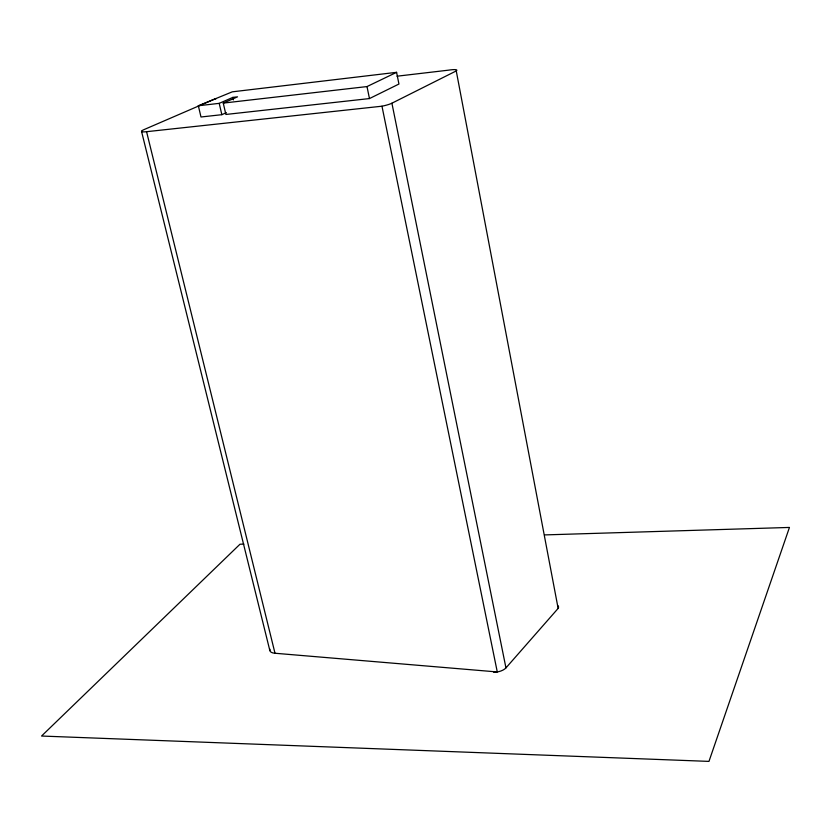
<?xml version="1.0" encoding="UTF-8"?>
<svg xmlns="http://www.w3.org/2000/svg" width="831" height="831" viewBox="0 0 831 831"><rect width="100%" height="100%" fill="white"/><g stroke="black" fill="none" stroke-linecap="round" stroke-linejoin="round"><path stroke-width="1.25" d="M493.697 672.269A10.336 4.872 -11 0 0 505.954 667.895L558.141 608.396A10.325 4.581 -10.1 0 0 558.172 605.861M216.216 98.65A12.008 1.704 -12.6 0 0 212.736 99.907L143.929 129.646A12.164 1.807 -12.9 0 0 146.568 131.693L381.969 106.202A11.468 1.87 -11.8 0 0 391.91 103.21L456.25 70.926L558.141 608.396M198.339 105.755L219.207 103.356L232.877 97.383L237.521 96.843L223.259 103.096L225.887 114.46L369.463 98.567L398.942 84.035L396.595 72.328L232.285 91.836L198.339 105.755L200.988 116.994L221.846 114.688L226.375 112.663M223.259 103.096L367.001 86.569L396.595 72.328M397.01 76.203L448.563 70.157A11.385 1.735 -11.5 0 1 456.25 70.926M243.888 544.108L239.993 544.222L41.55 736.037L708.968 761.393L789.45 527.436L544.523 534.915M269.961 649.208A11.052 4.799 -14.6 0 0 274.999 653.249L497.281 671.957L381.969 106.202M141.53 131.35L269.836 650.548M146.568 131.693L274.999 653.249M219.207 103.356L221.846 114.688M232.877 97.383L233.449 99.876M367.001 86.569L369.463 98.567M391.91 103.21L505.954 667.895"/></g></svg>
